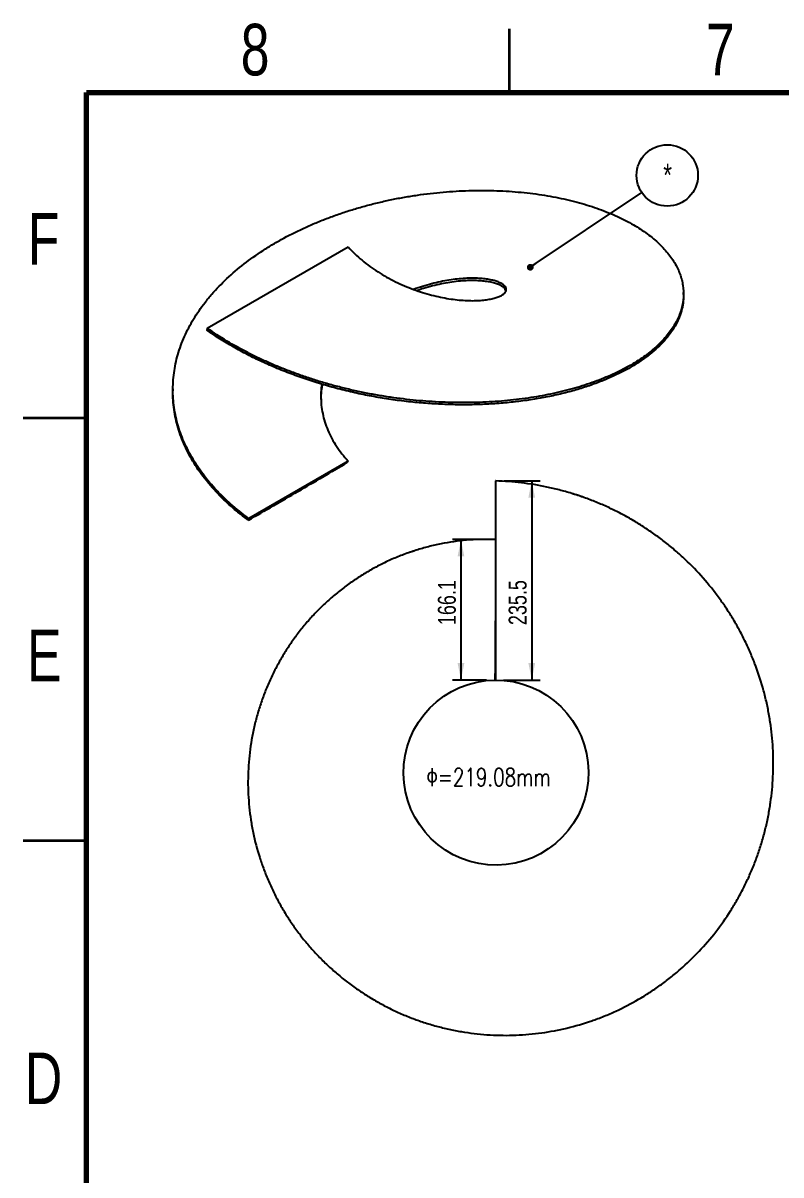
# Model space of a CAD drawing. Header units: millimetres. Extents: x 25 to 4175, y 19 to 2952.
# Drawn here: x 25 to 921, y 1590 to 2952 of the extents above; entities that cross this region are included whole.
import ezdxf

# ---------------------------------------------------------------- set-up
doc = ezdxf.new("R2010")
doc.units = ezdxf.units.MM
doc.header["$LTSCALE"] = 10
doc.layers.add('SHEET', color=179, linetype='Continuous')
doc.styles.add('SLDTEXTSTYLE0', font='TXT', dxfattribs={"width": 0.75})
doc.styles.add('SLDTEXTSTYLE5', font='TXT', dxfattribs={"width": 0.75, "bigfont": 'bigfont'})
doc.dimstyles.new('SLDDIMSTYLE0', dxfattribs={"dimtxt": 0.18, "dimasz": 8, "dimexe": 0, "dimexo": 0.0625, "dimgap": 0, "dimtad": 0, "dimtih": 1, "dimtoh": 1, "dimdec": 0, "dimrnd": 1e-09, "dimzin": 0, "dimdsep": 46, "dimtxsty": 'Standard', "dimblk1": 'DOT', "dimblk2": 'DOT', "dimsah": 1, "dimcen": 0.09, "dimadec": 0, "dimazin": 0, "dimtfac": 8, "dimtdec": 0, "dimtofl": 0, "dimtmove": 0, "dimatfit": 3, "dimldrblk": 'DOT', "dimfxl": 1, "dimfrac": 2, "dimtolj": 1, "dimtzin": 0, "dimarcsym": 0})
doc.dimstyles.new('SLDDIMSTYLE1', dxfattribs={"dimtxt": 21.166667, "dimasz": 20, "dimexe": 0, "dimexo": 0.0625, "dimgap": 5.291667, "dimtad": 1, "dimdec": 1, "dimrnd": 1e-09, "dimzin": 12, "dimdsep": 46, "dimtxsty": 'SLDTEXTSTYLE0', "dimsah": 1, "dimcen": 0.09, "dimadec": 0, "dimazin": 3, "dimtfac": 1, "dimtdec": 1, "dimtofl": 0, "dimtmove": 0, "dimatfit": 3, "dimfxl": 1, "dimfrac": 2, "dimtolj": 1, "dimtzin": 12, "dimarcsym": 0})

# ---------------------------------------------------------------- blocks, each defined once
blk = doc.blocks.new('SW_NOTE_0_2')
at = {"layer": 'SHEET', "color": 0}
blk.add_circle((30.1, 20.2), 36.3, dxfattribs=at)
at = {"layer": 'SHEET', "color": 0, "insert": (30.5, 33.9), "char_height": 26.5, "attachment_point": 2, "style": 'SLDTEXTSTYLE0'}
blk.add_mtext('*', dxfattribs=at)
blk = doc.blocks.new('_Dot')
at = {"color": 0, "linetype": 'ByBlock', "lineweight": -2}
blk.add_line((-0.5, 0), (-1, 0), dxfattribs=at)
at = {"color": 0, "linetype": 'ByBlock', "const_width": 0.5}
blk.add_lwpolyline([(-0.25, 0, 1), (0.25, 0, 1)], format="xyb", close=True, dxfattribs=at)
blk = doc.blocks.new('_D_10')
at = {"layer": 'SHEET'}
for p, q in [((593.8, 2410.7), (636.5, 2410.7)), ((626.5, 2410.7), (626.5, 2175.2)), ((593, 2175.2), (636.5, 2175.2))]:
    blk.add_line(p, q, dxfattribs=at)
for points in [[(626.5, 2410.7), (622.5, 2390.7), (630.5, 2390.7)], [(626.5, 2175.2), (630.5, 2195.2), (622.5, 2195.2)]]:
    blk.add_solid(points, dxfattribs=at)
at = {"layer": 'SHEET', "insert": (599.2, 2240.2), "char_height": 21.17, "attachment_point": 1, "rotation": 90, "style": 'SLDTEXTSTYLE0'}
blk.add_mtext('235.5', dxfattribs=at)
blk = doc.blocks.new('_D_11')
at = {"layer": 'SHEET'}
for p, q in [((574.2, 2341.3), (532.8, 2341.3)), ((542.8, 2341.3), (542.8, 2175.2)), ((573, 2175.2), (532.8, 2175.2))]:
    blk.add_line(p, q, dxfattribs=at)
for points in [[(542.8, 2341.3), (538.8, 2321.3), (546.8, 2321.3)], [(542.8, 2175.2), (546.8, 2195.2), (538.8, 2195.2)]]:
    blk.add_solid(points, dxfattribs=at)
at = {"layer": 'SHEET', "insert": (515.5, 2240.2), "char_height": 21.17, "attachment_point": 1, "rotation": 90, "style": 'SLDTEXTSTYLE0'}
blk.add_mtext('166.1', dxfattribs=at)

msp = doc.modelspace()

# ---------------------------------------------------------------- linework, layer by layer
at = {"color": 7, "linetype": 'Continuous', "lineweight": 35}
for p, q in [((600, 2870), (600, 2945)), ((100, 2485), (25, 2485)), ((100, 1985), (25, 1985))]:
    msp.add_line(p, q, dxfattribs=at)
at = {"color": 7, "linetype": 'Continuous', "lineweight": 70}
for p, q in [((100, 100), (100, 2870)), ((100, 2870), (4100, 2870))]:
    msp.add_line(p, q, dxfattribs=at)
at = {"color": 7, "linetype": 'Continuous', "lineweight": 25}
for p, q in [((242.76, 2591.15), (409.25, 2687.26)), ((242.76, 2591.15), (242.46, 2588.9)), ((409.25, 2434.14), (291.8, 2366.34)), ((409.25, 2434.14), (408.38, 2432.4)), ((583.79, 2410.68), (583.67, 2341.33)), ((584.21, 2410.68), (583.79, 2410.68)), ((603.04, 2409.52), (584.21, 2410.68)), ((291.8, 2366.34), (291.43, 2364.14)), ((584.21, 2341.33), (583.68, 2341.33)), ((584.21, 2175.23), (584.21, 2341.33)), ((486.94, 2327.67), (480.9, 2325.69)), ((571.73, 2174.51), (572.06, 2174.53)), ((582.06, 2175.18), (584.06, 2175.23)), ((584.06, 2175.23), (582.98, 2175.23)), ((593.79, 2174.8), (594.03, 2174.78))]:
    msp.add_line(p, q, dxfattribs=at)
at = {"color": 7, "linetype": 'Continuous', "lineweight": 25, "flags": 128}
for points in [[(805.93, 2631.16), (805.91, 2632.39), (805.88, 2633.61)], [(202.19, 2519.67), (202.18, 2518.47), (202.17, 2517.26)], [(583.43, 2175.22), (593.72, 2174.81), (604.37, 2173.34), (614.82, 2170.84), (624.98, 2167.32), (634.73, 2162.83), (644.01, 2157.39), (652.71, 2151.08), (660.74, 2143.96), (668.03, 2136.07), (674.52, 2127.51), (680.14, 2118.35), (684.84, 2108.7), (688.56, 2098.63), (691.27, 2088.24), (692.96, 2077.63), (693.61, 2066.91), (693.19, 2056.19), (691.72, 2045.55), (689.23, 2035.11), (685.73, 2024.96), (681.24, 2015.22), (675.82, 2005.95), (669.52, 1997.26), (662.4, 1989.23), (654.53, 1981.94), (645.98, 1975.46), (636.83, 1969.83), (627.19, 1965.14), (617.13, 1961.41), (606.74, 1958.7), (596.15, 1957), (585.44, 1956.35), (574.72, 1956.76), (564.09, 1958.22), (553.65, 1960.71), (543.5, 1964.2), (533.76, 1968.68), (524.49, 1974.1), (515.8, 1980.39), (507.76, 1987.5), (500.47, 1995.37), (493.98, 2003.91), (488.35, 2013.06), (483.65, 2022.7), (479.92, 2032.76), (477.19, 2043.14), (475.49, 2053.74), (474.83, 2064.45), (475.23, 2075.18), (476.69, 2085.82), (479.17, 2096.27), (482.66, 2106.42), (487.13, 2116.17), (492.55, 2125.45), (498.84, 2134.16), (505.95, 2142.2), (513.82, 2149.51), (522.37, 2156.01), (531.52, 2161.65), (541.17, 2166.37), (551.24, 2170.11), (561.64, 2172.85), (572.25, 2174.57), (582.98, 2175.23), (582.98, 2175.23)]]:
    msp.add_lwpolyline(points, dxfattribs=at)
at = {"color": 7, "linetype": 'Continuous', "lineweight": 25}
for points, knots in [([(291.8, 2366.34), (284.28, 2371.84), (277.13, 2377.59), (267.14, 2386.47), (263.93, 2389.46), (257.73, 2395.55), (254.74, 2398.63), (246.13, 2408.02), (240.85, 2414.44), (233.62, 2424.35), (231.32, 2427.7), (226.96, 2434.49), (224.9, 2437.94), (221.05, 2444.86), (219.27, 2448.33), (215.96, 2455.31), (214.44, 2458.82), (211.67, 2465.87), (210.41, 2469.41), (208.16, 2476.54), (207.17, 2480.12), (205.45, 2487.31), (204.72, 2490.93), (203.53, 2498.21), (203.07, 2501.88), (202.43, 2509.21), (202.24, 2512.88), (202.15, 2520.19), (202.24, 2523.83), (202.69, 2531.09), (203.04, 2534.71), (204.02, 2541.93), (204.65, 2545.54), (206.92, 2556.32), (208.96, 2563.48), (212.85, 2574.18), (214.28, 2577.74), (217.39, 2584.78), (219.07, 2588.25), (224.47, 2598.58), (228.54, 2605.33), (235.37, 2615.24), (237.77, 2618.51), (242.8, 2624.98), (245.43, 2628.19), (253.7, 2637.71), (259.71, 2643.93), (272.48, 2655.9), (279.23, 2661.65), (293.46, 2672.7), (300.94, 2678.01), (312.7, 2685.65), (316.71, 2688.15), (324.93, 2693.03), (329.13, 2695.42), (341.93, 2702.37), (350.72, 2706.73), (364.19, 2712.83), (368.72, 2714.8), (377.92, 2718.59), (382.57, 2720.41), (391.97, 2723.93), (396.73, 2725.63), (406.34, 2728.87), (411.21, 2730.43), (421.04, 2733.41), (426.02, 2734.83), (435.98, 2737.52), (440.96, 2738.78), (450.96, 2741.14), (455.97, 2742.25), (466.01, 2744.32), (471.04, 2745.28), (481.13, 2747.05), (486.18, 2747.86), (496.3, 2749.34), (501.37, 2750), (511.53, 2751.19), (516.62, 2751.71), (526.82, 2752.6), (531.93, 2752.97), (542.05, 2753.56), (547.07, 2753.78), (557.05, 2754.07), (562.01, 2754.14), (571.86, 2754.15), (576.75, 2754.08), (586.46, 2753.8), (591.29, 2753.59), (600.87, 2753.03), (605.63, 2752.68), (615.08, 2751.84), (619.78, 2751.35), (629.08, 2750.23), (633.69, 2749.61), (642.75, 2748.22), (647.19, 2747.47), (655.95, 2745.84), (660.26, 2744.96), (668.73, 2743.09), (672.89, 2742.09), (681.08, 2739.98), (685.1, 2738.87), (693, 2736.52), (696.87, 2735.29), (704.48, 2732.72), (708.22, 2731.36), (715.53, 2728.55), (719.1, 2727.09), (726.03, 2724.09), (729.39, 2722.54), (735.9, 2719.36), (739.06, 2717.72), (745.17, 2714.37), (748.12, 2712.66), (753.83, 2709.14), (756.58, 2707.34), (764.54, 2701.81), (769.45, 2697.97), (776.18, 2691.97), (778.31, 2689.93), (782.34, 2685.82), (784.23, 2683.74), (789.54, 2677.45), (792.61, 2673.16), (796.52, 2666.63), (797.7, 2664.43), (799.83, 2660), (800.78, 2657.77), (802.45, 2653.27), (803.16, 2651), (804.34, 2646.43), (804.81, 2644.13), (805.86, 2637.23), (806.05, 2632.64), (805.49, 2623.5), (804.73, 2618.95), (802.25, 2609.89), (800.53, 2605.38), (797.22, 2598.66), (795.99, 2596.42), (793.31, 2592), (791.85, 2589.81), (788.71, 2585.48), (787.04, 2583.35), (783.46, 2579.14), (781.57, 2577.05), (777.56, 2572.95), (775.45, 2570.92), (771.01, 2566.93), (768.68, 2564.96), (763.81, 2561.08), (761.27, 2559.17), (755.96, 2555.4), (753.19, 2553.55), (747.44, 2549.91), (744.47, 2548.13), (738.36, 2544.67), (735.22, 2542.99), (728.77, 2539.72), (725.46, 2538.13), (718.67, 2535.03), (715.18, 2533.54), (704.49, 2529.18), (697.03, 2526.46), (685.32, 2522.68), (681.33, 2521.46), (673.18, 2519.14), (669.02, 2518.02), (660.59, 2515.92), (656.33, 2514.93), (647.7, 2513.06), (643.32, 2512.19), (630.06, 2509.74), (621.02, 2508.35), (607.14, 2506.62), (602.46, 2506.11), (593.01, 2505.2), (588.23, 2504.81), (578.57, 2504.14), (573.67, 2503.87), (563.83, 2503.47), (558.87, 2503.33), (548.95, 2503.18), (543.98, 2503.18), (534.01, 2503.29), (529.01, 2503.41), (513.98, 2503.98), (503.91, 2504.61), (483.65, 2506.41), (473.47, 2507.58), (458.13, 2509.74), (453, 2510.53), (442.8, 2512.24), (437.72, 2513.15), (427.62, 2515.12), (422.6, 2516.16), (412.61, 2518.37), (407.64, 2519.54), (397.75, 2522.01), (392.84, 2523.31), (383.06, 2526.02), (378.19, 2527.45), (368.52, 2530.42), (363.71, 2531.97), (354.13, 2535.21), (349.37, 2536.9), (339.92, 2540.4), (335.23, 2542.21), (325.99, 2545.94), (321.44, 2547.86), (312.46, 2551.8), (308.03, 2553.83), (299.29, 2557.98), (294.98, 2560.12), (282.25, 2566.67), (274, 2571.26), (258.01, 2580.87), (250.25, 2585.9), (242.76, 2591.15)], [0, 0, 0, 0, 0.015625, 0.015625, 0.0234375, 0.0234375, 0.03125, 0.03125, 0.046875, 0.046875, 0.0546875, 0.0546875, 0.0625, 0.0625, 0.0703125, 0.0703125, 0.078125, 0.078125, 0.0859375, 0.0859375, 0.09375, 0.09375, 0.1015625, 0.1015625, 0.109375, 0.109375, 0.1171875, 0.1171875, 0.125, 0.125, 0.1328125, 0.1328125, 0.140625, 0.140625, 0.15625, 0.15625, 0.1640625, 0.1640625, 0.171875, 0.171875, 0.1875, 0.1875, 0.1953125, 0.1953125, 0.203125, 0.203125, 0.21875, 0.21875, 0.234375, 0.234375, 0.25, 0.25, 0.2578125, 0.2578125, 0.265625, 0.265625, 0.28125, 0.28125, 0.2890625, 0.2890625, 0.296875, 0.296875, 0.3046875, 0.3046875, 0.3125, 0.3125, 0.3203125, 0.3203125, 0.328125, 0.328125, 0.3359375, 0.3359375, 0.34375, 0.34375, 0.3515625, 0.3515625, 0.359375, 0.359375, 0.3671875, 0.3671875, 0.375, 0.375, 0.3828125, 0.3828125, 0.390625, 0.390625, 0.3984375, 0.3984375, 0.40625, 0.40625, 0.4140625, 0.4140625, 0.421875, 0.421875, 0.4296875, 0.4296875, 0.4375, 0.4375, 0.4453125, 0.4453125, 0.453125, 0.453125, 0.4609375, 0.4609375, 0.46875, 0.46875, 0.4765625, 0.4765625, 0.484375, 0.484375, 0.4921875, 0.4921875, 0.5, 0.5, 0.5078125, 0.5078125, 0.515625, 0.515625, 0.53125, 0.53125, 0.5390625, 0.5390625, 0.546875, 0.546875, 0.5625, 0.5625, 0.5703125, 0.5703125, 0.578125, 0.578125, 0.5859375, 0.5859375, 0.59375, 0.59375, 0.609375, 0.609375, 0.625, 0.625, 0.640625, 0.640625, 0.6484375, 0.6484375, 0.65625, 0.65625, 0.6640625, 0.6640625, 0.671875, 0.671875, 0.6796875, 0.6796875, 0.6875, 0.6875, 0.6953125, 0.6953125, 0.703125, 0.703125, 0.7109375, 0.7109375, 0.71875, 0.71875, 0.7265625, 0.7265625, 0.734375, 0.734375, 0.75, 0.75, 0.7578125, 0.7578125, 0.765625, 0.765625, 0.7734375, 0.7734375, 0.78125, 0.78125, 0.796875, 0.796875, 0.8046875, 0.8046875, 0.8125, 0.8125, 0.8203125, 0.8203125, 0.828125, 0.828125, 0.8359375, 0.8359375, 0.84375, 0.84375, 0.859375, 0.859375, 0.875, 0.875, 0.8828125, 0.8828125, 0.890625, 0.890625, 0.8984375, 0.8984375, 0.90625, 0.90625, 0.9140625, 0.9140625, 0.921875, 0.921875, 0.9296875, 0.9296875, 0.9375, 0.9375, 0.9453125, 0.9453125, 0.953125, 0.953125, 0.9609375, 0.9609375, 0.96875, 0.96875, 0.984375, 0.984375, 1, 1, 1, 1]), ([(409.25, 2687.26), (411.86, 2684.53), (417.07, 2679.05), (425.77, 2671.41), (434.99, 2664.25), (444.72, 2657.64), (454.86, 2651.6), (465.31, 2646.13), (475.96, 2641.26), (486.71, 2637), (497.47, 2633.35), (508.12, 2630.31), (518.56, 2627.86), (528.7, 2626), (538.43, 2624.71), (547.67, 2623.95), (556.32, 2623.69), (564.3, 2623.91), (571.53, 2624.57), (577.94, 2625.6), (583.48, 2626.97), (588.09, 2628.64), (591.71, 2630.54), (594.32, 2632.61), (595.9, 2634.8), (596.44, 2637.06), (595.9, 2639.32), (594.32, 2641.51), (591.71, 2643.58), (588.09, 2645.48), (583.48, 2647.15), (577.94, 2648.52), (571.53, 2649.55), (564.3, 2650.21), (556.32, 2650.43), (547.67, 2650.17), (538.43, 2649.41), (528.7, 2648.12), (518.56, 2646.26), (508.12, 2643.8), (497.51, 2640.81), (490.37, 2638.3), (486.83, 2637.06)], [0, 0, 0, 0, 0.02499766, 0.05001338, 0.07503032, 0.10002732, 0.12502664, 0.15004111, 0.17505551, 0.20005486, 0.22505418, 0.25006859, 0.27508299, 0.30008232, 0.32508165, 0.35009605, 0.37511045, 0.40010978, 0.4251091, 0.45012351, 0.47513791, 0.50013723, 0.52513656, 0.55015096, 0.57516536, 0.60016469, 0.62516401, 0.65017842, 0.67519282, 0.70019215, 0.72519147, 0.75020587, 0.77522028, 0.8002196, 0.82521893, 0.85023333, 0.87524773, 0.90024706, 0.92524638, 0.95026079, 0.97527519, 1, 1, 1, 1]), ([(595.85, 2635.31), (595.8, 2635.66), (595.67, 2636.76), (594.32, 2638.56), (591.88, 2640.64), (588.36, 2642.55), (583.87, 2644.23), (578.44, 2645.63), (572.14, 2646.7), (565.02, 2647.39), (557.13, 2647.65), (548.57, 2647.45), (539.42, 2646.74), (529.76, 2645.51), (519.68, 2643.71), (509.28, 2641.31), (499.66, 2638.67), (493.5, 2636.55), (490.93, 2635.67)], [0, 0, 0, 0, 0.0309253, 0.0967718, 0.1626277, 0.2284413, 0.2942427, 0.3600842, 0.4259357, 0.4917458, 0.5575447, 0.6233843, 0.6892348, 0.7550447, 0.8208444, 0.8866856, 0.9525384, 1, 1, 1, 1]), ([(805.86, 2631.16), (805.89, 2630.76), (806.18, 2627.32), (805.49, 2620.82), (803.72, 2611.71), (800.54, 2602.66), (796.1, 2593.71), (790.41, 2584.95), (783.51, 2576.43), (775.46, 2568.21), (766.24, 2560.28), (755.88, 2552.68), (744.41, 2545.44), (731.93, 2538.65), (718.52, 2532.34), (704.21, 2526.53), (689.01, 2521.23), (672.94, 2516.46), (656.11, 2512.28), (638.65, 2508.71), (620.65, 2505.78), (602.1, 2503.48), (583.02, 2501.84), (563.48, 2500.87), (543.63, 2500.59), (523.61, 2501.01), (503.46, 2502.13), (483.17, 2503.95), (462.77, 2506.48), (442.39, 2509.73), (422.18, 2513.67), (402.24, 2518.29), (382.58, 2523.58), (363.2, 2529.56), (344.16, 2536.21), (325.58, 2543.52), (307.6, 2551.43), (290.27, 2559.92), (273.62, 2568.98), (257.57, 2578.59), (247.51, 2585.46), (242.46, 2588.9)], [0, 0, 0, 0, 0.0034279, 0.029584, 0.055695, 0.0818892, 0.1082545, 0.1346337, 0.1608255, 0.1869452, 0.2130866, 0.2393492, 0.2657691, 0.2920452, 0.3181906, 0.3443026, 0.3704818, 0.3968304, 0.4232131, 0.4494219, 0.4755329, 0.5016566, 0.5278813, 0.5542882, 0.5806004, 0.6067535, 0.6328548, 0.6590056, 0.6852961, 0.7116962, 0.7379464, 0.7640738, 0.790176, 0.8163427, 0.8426754, 0.8690625, 0.89526, 0.9213652, 0.9474632, 0.9736453, 1, 1, 1, 1]), ([(378.38, 2525), (378.13, 2523.55), (377.31, 2518.74), (377.02, 2510.49), (377.51, 2500.34), (379.11, 2490.23), (381.71, 2480.24), (385.34, 2470.44), (389.94, 2460.86), (395.5, 2451.58), (401.86, 2442.6), (406.79, 2436.96), (409.25, 2434.14)], [0, 0, 0, 0, 0.0457728, 0.1517697, 0.2577666, 0.3638274, 0.4698885, 0.5758853, 0.6818723, 0.7879438, 0.8940102, 1, 1, 1, 1]), ([(378.9, 2524.84), (378.55, 2522.94), (377.58, 2517.67), (377.11, 2510.94), (377.36, 2506.15), (377.43, 2504.74)], [0, 0, 0, 0, 0.2862441, 0.7897298, 1, 1, 1, 1]), ([(291.43, 2364.14), (287.73, 2366.93), (280.34, 2372.5), (270.06, 2381.27), (260.41, 2390.28), (251.47, 2399.55), (243.22, 2409.08), (235.65, 2418.88), (228.78, 2428.94), (222.66, 2439.21), (217.32, 2449.65), (212.78, 2460.19), (209.03, 2470.84), (206.08, 2481.59), (203.9, 2492.46), (202.6, 2503.42), (202.06, 2511.7), (202.22, 2516.31), (202.25, 2517.26)], [0, 0, 0, 0, 0.0660958, 0.1319866, 0.1974365, 0.2626532, 0.3278053, 0.3930859, 0.4586854, 0.5246424, 0.5902316, 0.6555131, 0.7206564, 0.7858687, 0.851297, 0.9171655, 0.9829665, 1, 1, 1, 1]), ([(291.43, 2364.14), (310.97, 2375.47), (330.51, 2386.8), (359.77, 2403.83), (369.51, 2409.52), (388.98, 2420.92), (398.7, 2426.64), (408.38, 2432.4)], [0, 0, 0, 0, 0.5, 0.5, 0.75, 0.75, 1, 1, 1, 1]), ([(583.68, 2341.33), (578.57, 2341.52), (573.44, 2341.58), (563.22, 2341.4), (558.11, 2341.17), (547.97, 2340.43), (542.93, 2339.92), (532.89, 2338.63), (527.9, 2337.85), (517.98, 2336.02), (513.04, 2334.98), (503.23, 2332.61), (498.34, 2331.29), (488.64, 2328.38), (483.81, 2326.79), (474.21, 2323.33), (469.44, 2321.46), (460.04, 2317.49), (455.42, 2315.38), (446.32, 2310.93), (441.84, 2308.58), (433.01, 2303.66), (428.67, 2301.09), (420.13, 2295.7), (415.93, 2292.89), (407.68, 2287.05), (403.62, 2284.01), (395.64, 2277.69), (391.72, 2274.4), (384.06, 2267.64), (380.33, 2264.15), (373.08, 2257.01), (369.57, 2253.37), (362.76, 2245.89), (359.45, 2242.07), (353.05, 2234.26), (349.95, 2230.27), (343.97, 2222.12), (341.08, 2217.97), (335.52, 2209.48), (332.84, 2205.16), (327.7, 2196.33), (325.24, 2191.83), (320.58, 2182.75), (318.39, 2178.17), (314.24, 2168.91), (312.3, 2164.24), (308.65, 2154.81), (306.96, 2150.06), (303.82, 2140.45), (302.37, 2135.61), (299.73, 2125.84), (298.54, 2120.91), (295.33, 2105.98), (293.71, 2095.83), (292.08, 2080.64), (291.68, 2075.58), (291.13, 2065.47), (290.99, 2060.42), (290.96, 2050.31), (291.08, 2045.26), (291.57, 2035.16), (291.95, 2030.12), (292.97, 2020.03), (293.61, 2014.99), (295.16, 2004.9), (296.07, 1999.86), (299.19, 1984.85), (301.77, 1975), (306.37, 1960.53), (308.02, 1955.76), (311.56, 1946.3), (313.46, 1941.61), (317.49, 1932.33), (319.62, 1927.73), (324.14, 1918.64), (326.52, 1914.13), (331.52, 1905.22), (334.15, 1900.81), (339.6, 1892.17), (342.43, 1887.94), (348.28, 1879.64), (351.3, 1875.58), (357.54, 1867.61), (360.76, 1863.72), (367.39, 1856.08), (370.8, 1852.35), (377.81, 1845.05), (381.42, 1841.48), (388.82, 1834.51), (392.62, 1831.11), (400.42, 1824.49), (404.42, 1821.26), (412.52, 1815.05), (416.63, 1812.06), (424.98, 1806.31), (429.23, 1803.54), (437.84, 1798.22), (442.2, 1795.67), (451.06, 1790.79), (455.55, 1788.45), (464.65, 1784.01), (469.26, 1781.9), (478.62, 1777.9), (483.36, 1776), (492.96, 1772.45), (497.82, 1770.79), (507.56, 1767.73), (512.44, 1766.33), (522.26, 1763.78), (527.2, 1762.62), (537.1, 1760.56), (542.07, 1759.65), (552.07, 1758.08), (557.09, 1757.41), (567.16, 1756.33), (572.22, 1755.91), (582.38, 1755.33), (587.48, 1755.16), (597.72, 1755.07), (602.85, 1755.15), (613.06, 1755.57), (618.13, 1755.9), (628.23, 1756.81), (633.27, 1757.39), (643.3, 1758.79), (648.29, 1759.61), (658.22, 1761.5), (663.17, 1762.56), (677.95, 1766.11), (687.74, 1768.97), (702.24, 1773.99), (707.04, 1775.78), (716.53, 1779.59), (721.2, 1781.6), (735.04, 1787.96), (744.03, 1792.63), (757.15, 1800.26), (761.47, 1802.9), (769.97, 1808.41), (774.16, 1811.27), (782.42, 1817.2), (786.49, 1820.27), (794.51, 1826.63), (798.45, 1829.92), (809.99, 1840.02), (817.31, 1847.09), (831.22, 1861.83), (837.8, 1869.51), (850.23, 1885.49), (856.09, 1893.8), (864.31, 1906.74), (866.96, 1911.13), (872.04, 1920.03), (874.46, 1924.53), (879.09, 1933.6), (881.28, 1938.18), (885.45, 1947.42), (887.42, 1952.08), (891.15, 1961.5), (892.9, 1966.24), (896.18, 1975.82), (897.71, 1980.65), (900.54, 1990.4), (901.85, 1995.31), (904.24, 2005.22), (905.32, 2010.23), (907.24, 2020.3), (908.09, 2025.35), (909.53, 2035.46), (910.13, 2040.51), (911.1, 2050.61), (911.46, 2055.67), (911.96, 2065.79), (912.08, 2070.84), (912.12, 2086.03), (911.68, 2096.16), (910.3, 2111.36), (909.73, 2116.42), (908.33, 2126.57), (907.51, 2131.64), (905.64, 2141.71), (904.6, 2146.69), (902.28, 2156.6), (901.01, 2161.52), (896.87, 2176.15), (893.67, 2185.75), (888.21, 2199.93), (886.28, 2204.62), (882.2, 2213.92), (880.05, 2218.53), (875.53, 2227.68), (873.15, 2232.22), (868.19, 2241.19), (865.6, 2245.62), (860.26, 2254.31), (857.5, 2258.58), (851.79, 2266.98), (848.85, 2271.11), (839.74, 2283.27), (833.32, 2291.09), (819.75, 2306.17), (812.6, 2313.42), (801.34, 2323.85), (797.49, 2327.25), (789.67, 2333.86), (785.7, 2337.07), (777.63, 2343.28), (773.54, 2346.28), (765.23, 2352.1), (761.02, 2354.91), (752.47, 2360.35), (748.14, 2362.96), (739.36, 2368.01), (734.9, 2370.44), (725.88, 2375.09), (721.32, 2377.32), (712.06, 2381.59), (707.36, 2383.63), (697.87, 2387.49), (693.07, 2389.32), (683.44, 2392.75), (678.6, 2394.35), (668.88, 2397.32), (664, 2398.7), (654.18, 2401.23), (649.26, 2402.38), (634.4, 2405.52), (624.4, 2407.17), (604.23, 2409.6), (594.05, 2410.37), (583.79, 2410.68)], [0, 0, 0, 0, 0.0078125, 0.0078125, 0.015625, 0.015625, 0.0234375, 0.0234375, 0.03125, 0.03125, 0.0390625, 0.0390625, 0.046875, 0.046875, 0.0546875, 0.0546875, 0.0625, 0.0625, 0.0703125, 0.0703125, 0.078125, 0.078125, 0.0859375, 0.0859375, 0.09375, 0.09375, 0.1015625, 0.1015625, 0.109375, 0.109375, 0.1171875, 0.1171875, 0.125, 0.125, 0.1328125, 0.1328125, 0.140625, 0.140625, 0.1484375, 0.1484375, 0.15625, 0.15625, 0.1640625, 0.1640625, 0.171875, 0.171875, 0.1796875, 0.1796875, 0.1875, 0.1875, 0.1953125, 0.1953125, 0.203125, 0.203125, 0.21875, 0.21875, 0.2265625, 0.2265625, 0.234375, 0.234375, 0.2421875, 0.2421875, 0.25, 0.25, 0.2578125, 0.2578125, 0.265625, 0.265625, 0.28125, 0.28125, 0.2890625, 0.2890625, 0.296875, 0.296875, 0.3046875, 0.3046875, 0.3125, 0.3125, 0.3203125, 0.3203125, 0.328125, 0.328125, 0.3359375, 0.3359375, 0.34375, 0.34375, 0.3515625, 0.3515625, 0.359375, 0.359375, 0.3671875, 0.3671875, 0.375, 0.375, 0.3828125, 0.3828125, 0.390625, 0.390625, 0.3984375, 0.3984375, 0.40625, 0.40625, 0.4140625, 0.4140625, 0.421875, 0.421875, 0.4296875, 0.4296875, 0.4375, 0.4375, 0.4453125, 0.4453125, 0.453125, 0.453125, 0.4609375, 0.4609375, 0.46875, 0.46875, 0.4765625, 0.4765625, 0.484375, 0.484375, 0.4921875, 0.4921875, 0.5, 0.5, 0.5078125, 0.5078125, 0.515625, 0.515625, 0.53125, 0.53125, 0.5390625, 0.5390625, 0.546875, 0.546875, 0.5625, 0.5625, 0.5703125, 0.5703125, 0.578125, 0.578125, 0.5859375, 0.5859375, 0.59375, 0.59375, 0.609375, 0.609375, 0.625, 0.625, 0.640625, 0.640625, 0.6484375, 0.6484375, 0.65625, 0.65625, 0.6640625, 0.6640625, 0.671875, 0.671875, 0.6796875, 0.6796875, 0.6875, 0.6875, 0.6953125, 0.6953125, 0.703125, 0.703125, 0.7109375, 0.7109375, 0.71875, 0.71875, 0.7265625, 0.7265625, 0.734375, 0.734375, 0.75, 0.75, 0.7578125, 0.7578125, 0.765625, 0.765625, 0.7734375, 0.7734375, 0.78125, 0.78125, 0.796875, 0.796875, 0.8046875, 0.8046875, 0.8125, 0.8125, 0.8203125, 0.8203125, 0.828125, 0.828125, 0.8359375, 0.8359375, 0.84375, 0.84375, 0.859375, 0.859375, 0.875, 0.875, 0.8828125, 0.8828125, 0.890625, 0.890625, 0.8984375, 0.8984375, 0.90625, 0.90625, 0.9140625, 0.9140625, 0.921875, 0.921875, 0.9296875, 0.9296875, 0.9375, 0.9375, 0.9453125, 0.9453125, 0.953125, 0.953125, 0.9609375, 0.9609375, 0.96875, 0.96875, 0.984375, 0.984375, 1, 1, 1, 1]), ([(686.4, 2391.61), (685.55, 2391.94), (681.75, 2393.39), (677.83, 2394.5), (674.8, 2395.35)], [0, 0, 0, 0, 0.22448636, 1, 1, 1, 1]), ([(584.21, 2341.33), (579.09, 2341.43), (568.88, 2341.64), (558.47, 2341.34), (553.22, 2340.82), (553.04, 2340.8)], [0, 0, 0, 0, 0.4923958, 0.9833077, 1, 1, 1, 1]), ([(583.68, 2341.33), (583.64, 2313.65), (583.58, 2285.96), (583.44, 2244.44), (583.38, 2230.6), (583.22, 2202.92), (583.13, 2189.07), (582.98, 2175.23)], [0, 0, 0, 0, 0.5, 0.5, 0.75, 0.75, 1, 1, 1, 1])]:
    msp.add_open_spline(points, degree=3, knots=knots, dxfattribs=at)

# ---------------------------------------------------------------- block references
at = {"layer": 'SHEET'}
msp.add_blockref('SW_NOTE_0_2', (756.65, 2751.68), dxfattribs=at)

# ---------------------------------------------------------------- texts
at = {"color": 7, "linetype": 'Continuous', "lineweight": 0, "char_height": 60.96, "attachment_point": 2, "style": 'SLDTEXTSTYLE0'}
for s, insert in [('8', (299.39, 2951.14)), ('7', (849.39, 2951.14)), ('F', (49.37, 2727.26)), ('E', (50.11, 2234.76)), ('D', (49.3, 1734.76))]:
    msp.add_mtext(s, dxfattribs=dict(at, insert=insert))
at = {"layer": 'SHEET', "insert": (501.92, 2071.03), "char_height": 21.167, "attachment_point": 1, "style": 'SLDTEXTSTYLE5'}
msp.add_mtext('Φ=219.08mm', dxfattribs=at)

# ---------------------------------------------------------------- dimensions: what is measured, and where the dimension line sits
at = {"layer": 'SHEET'}
for base, p1, p2, picture, middle in [((626.47758758, 2175.23358411), (583.7851521, 2410.68358411), (582.97879082, 2175.23358411), '_D_10', (626.47758758, 2275.42471707)), ((542.81, 2175.23), (584.21, 2341.33), (582.98, 2175.23), '_D_11', (542.81, 2275.42))]:
    dim = msp.add_linear_dim(base=base, p1=p1, p2=p2, angle=90, dimstyle='SLDDIMSTYLE1', dxfattribs=at)
    dim.commit()
    dim.dimension.update_dxf_attribs({"geometry": picture, "text_midpoint": middle, "dimtype": 160})

# ---------------------------------------------------------------- leaders
msp.add_leader([(624.75, 2663.26), (756.65, 2751.68)], dimstyle='SLDDIMSTYLE0', dxfattribs=at)

doc.saveas('drawing.dxf')
